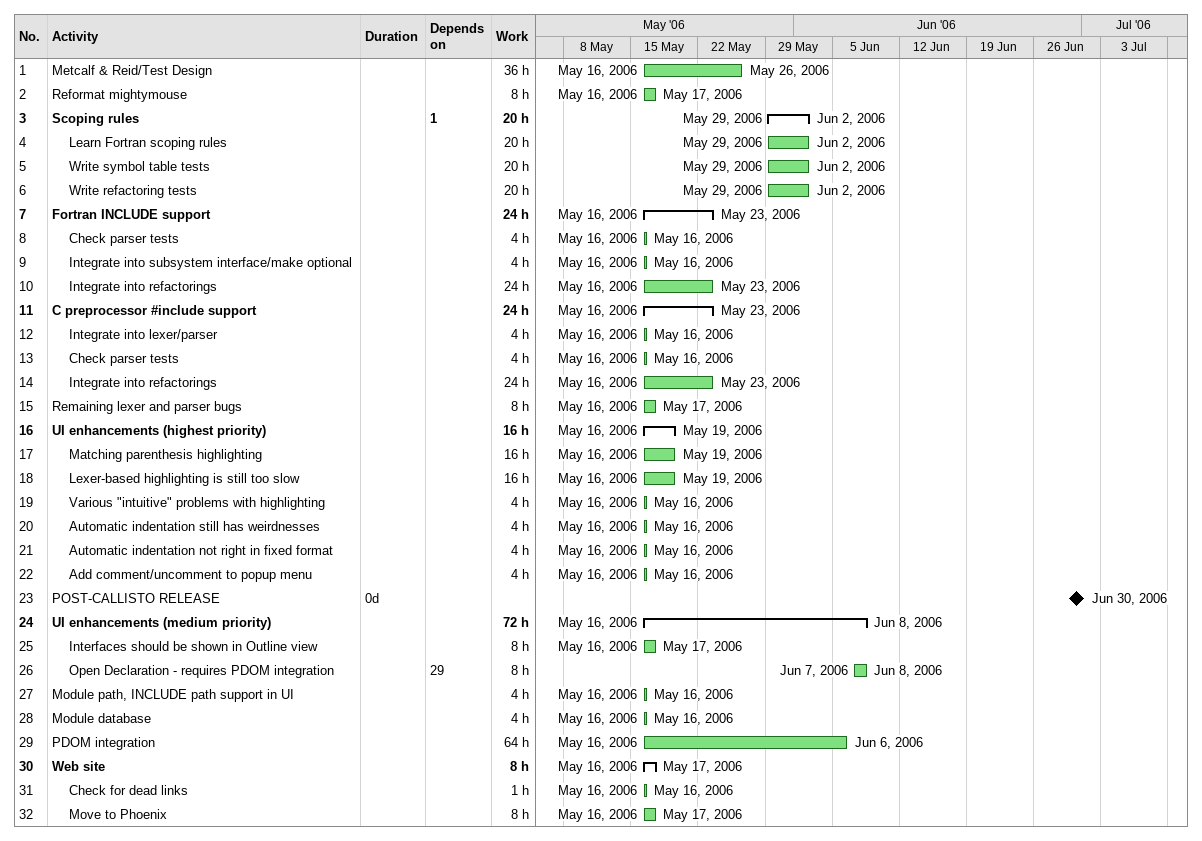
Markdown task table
| ID | Level | Task | Duration | Start | Finish | Predecessors | Work (h) |
|---|---|---|---|---|---|---|---|
| 1 | 1 | Metcalf & Reid/Test Design |  | 2006-05-16 | 2006-05-26 |  | 36 |
| 2 | 1 | Reformat mightymouse |  | 2006-05-16 | 2006-05-17 |  | 8 |
| 3 | 1 | **Scoping rules** |  | 2006-05-29 | 2006-06-02 | 1 | 20 |
| 4 | 2 | Learn Fortran scoping rules |  | 2006-05-29 | 2006-06-02 |  | 20 |
| 5 | 2 | Write symbol table tests |  | 2006-05-29 | 2006-06-02 |  | 20 |
| 6 | 2 | Write refactoring tests |  | 2006-05-29 | 2006-06-02 |  | 20 |
| 7 | 1 | **Fortran INCLUDE support** |  | 2006-05-16 | 2006-05-23 |  | 24 |
| 8 | 2 | Check parser tests |  | 2006-05-16 | 2006-05-16 |  | 4 |
| 9 | 2 | Integrate into subsystem interface/make optional |  | 2006-05-16 | 2006-05-16 |  | 4 |
| 10 | 2 | Integrate into refactorings |  | 2006-05-16 | 2006-05-23 |  | 24 |
| 11 | 1 | **C preprocessor #include support** |  | 2006-05-16 | 2006-05-23 |  | 24 |
| 12 | 2 | Integrate into lexer/parser |  | 2006-05-16 | 2006-05-16 |  | 4 |
| 13 | 2 | Check parser tests |  | 2006-05-16 | 2006-05-16 |  | 4 |
| 14 | 2 | Integrate into refactorings |  | 2006-05-16 | 2006-05-23 |  | 24 |
| 15 | 1 | Remaining lexer and parser bugs |  | 2006-05-16 | 2006-05-17 |  | 8 |
| 16 | 1 | **UI enhancements (highest priority)** |  | 2006-05-16 | 2006-05-19 |  | 16 |
| 17 | 2 | Matching parenthesis highlighting |  | 2006-05-16 | 2006-05-19 |  | 16 |
| 18 | 2 | Lexer-based highlighting is still too slow |  | 2006-05-16 | 2006-05-19 |  | 16 |
| 19 | 2 | Various "intuitive" problems with highlighting |  | 2006-05-16 | 2006-05-16 |  | 4 |
| 20 | 2 | Automatic indentation still has weirdnesses |  | 2006-05-16 | 2006-05-16 |  | 4 |
| 21 | 2 | Automatic indentation not right in fixed format |  | 2006-05-16 | 2006-05-16 |  | 4 |
| 22 | 2 | Add comment/uncomment to popup menu |  | 2006-05-16 | 2006-05-16 |  | 4 |
| 23 | 1 | POST-CALLISTO RELEASE | 0d | 2006-06-30 | 2006-06-30 |  |  |
| 24 | 1 | **UI enhancements (medium priority)** |  | 2006-05-16 | 2006-06-08 |  | 72 |
| 25 | 2 | Interfaces should be shown in Outline view |  | 2006-05-16 | 2006-05-17 |  | 8 |
| 26 | 2 | Open Declaration - requires PDOM integration |  | 2006-06-07 | 2006-06-08 | 29 | 8 |
| 27 | 1 | Module path, INCLUDE path support in UI |  | 2006-05-16 | 2006-05-16 |  | 4 |
| 28 | 1 | Module database |  | 2006-05-16 | 2006-05-16 |  | 4 |
| 29 | 1 | PDOM integration |  | 2006-05-16 | 2006-06-06 |  | 64 |
| 30 | 1 | **Web site** |  | 2006-05-16 | 2006-05-17 |  | 8 |
| 31 | 2 | Check for dead links |  | 2006-05-16 | 2006-05-16 |  | 1 |
| 32 | 2 | Move to Phoenix |  | 2006-05-16 | 2006-05-17 |  | 8 |
